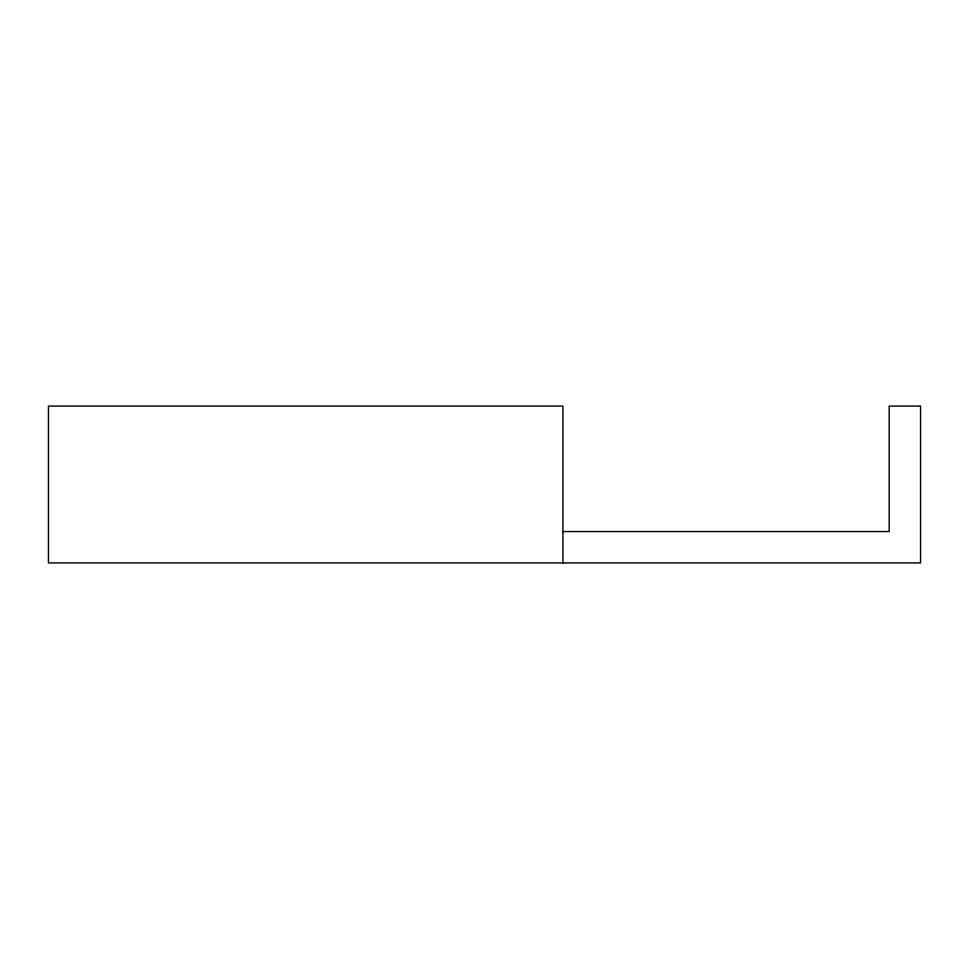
<?xml version="1.0" encoding="UTF-8"?>
<svg xmlns="http://www.w3.org/2000/svg" width="969" height="969" viewBox="0 0 969 969"><rect width="100%" height="100%" fill="white"/><g stroke="black" fill="none" stroke-linecap="round" stroke-linejoin="round"><path stroke-width="1.45" d="M562.928 531.557L889.179 531.557L889.179 406.072L920.55 406.072L920.55 562.928L48.45 562.928L48.45 406.072L562.928 406.072L562.928 562.928"/></g></svg>
